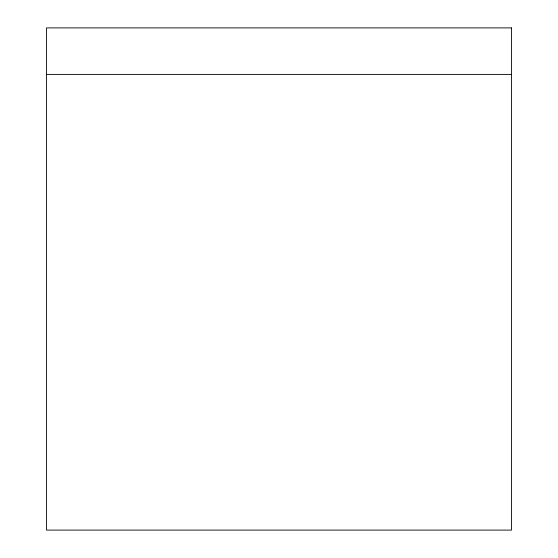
<?xml version="1.0" encoding="UTF-8"?>
<svg xmlns="http://www.w3.org/2000/svg" width="558" height="558" viewBox="0 0 558 558"><rect width="100%" height="100%" fill="white"/><g stroke="black" fill="none" stroke-linecap="round" stroke-linejoin="round"><path stroke-width="0.84" d="M46.502 74.402L511.498 74.402M511.498 27.9L46.502 27.9L46.502 530.1L511.498 530.1L511.498 27.9"/></g></svg>
